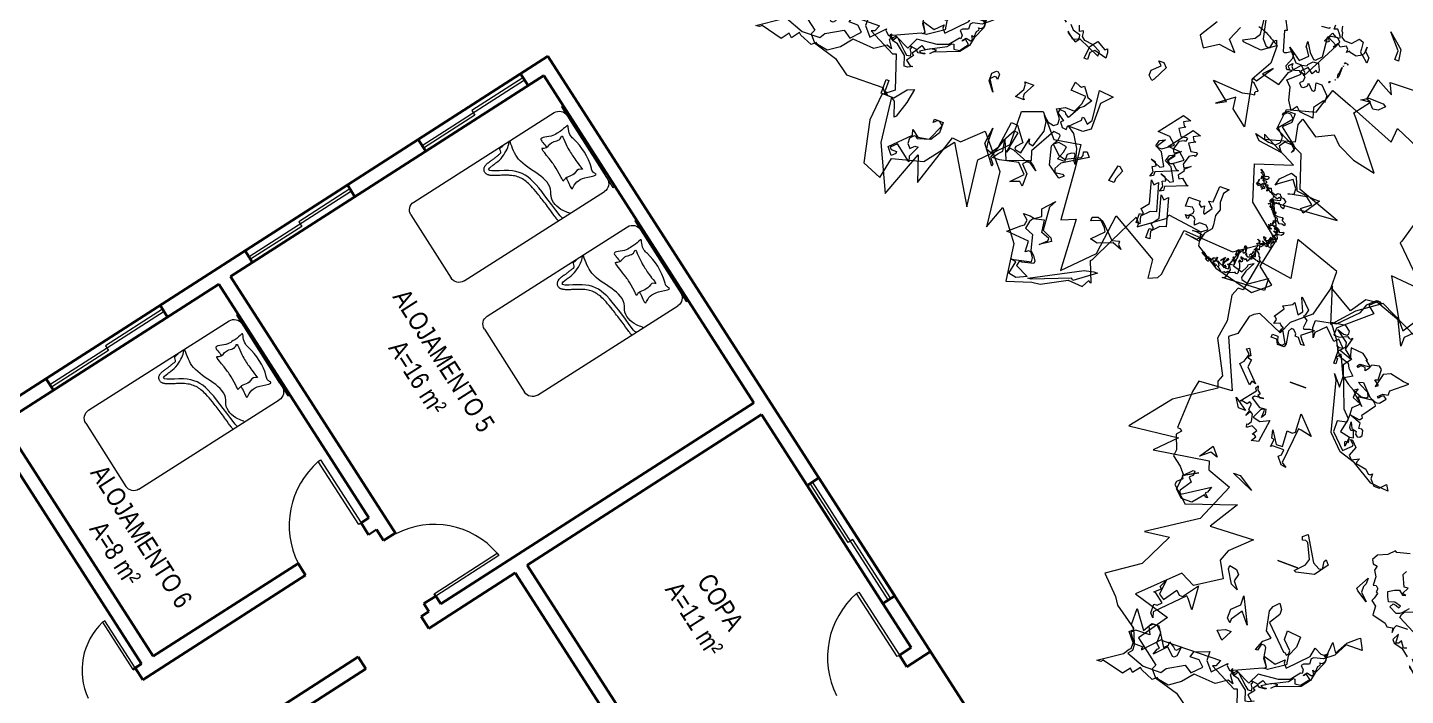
# Model space of a CAD drawing. Header units: metres. Extents: x -71 to 881, y -503 to 661.
# Drawn here: x 100.62 to 115.36, y 475.74 to 482.88 of the extents above; entities that cross this region are included whole.
import ezdxf

# ---------------------------------------------------------------- set-up
doc = ezdxf.new("R2010")
doc.units = ezdxf.units.M
doc.linetypes.add('ACAD_ISO02W100', pattern=[15, 12, -3])
for name, color, linetype, lineweight in [('02. Paredes', 6, 'Continuous', 30), ('03. Esquadria janelas', 2, 'Continuous', 15), ('03. Esquadria Porta', 2, 'Continuous', 15), ('05. Textos', 5, 'Continuous', 0), ('07. Mobiliário', 51, 'Continuous', 5), ('08. Projeção', 1, 'ACAD_ISO02W100', 5)]:
    doc.layers.add(name, color=color, linetype=linetype, lineweight=lineweight)
doc.layers.add('ARBRE', color=100, linetype='Continuous', lineweight=13, true_color=0x00ff3f)
doc.styles.add('ESC 1.100', font='ARIALN.TTF', dxfattribs={"height": 0.2})

# ---------------------------------------------------------------- blocks, each defined once
blk = doc.blocks.new('camasolteiro02')
for p, q in [((51.1, 0), (-51.1, 0)), ((-51.1, 0), (51.1, 0)), ((-51.1, -2), (-51.1, 0)), ((51.1, -2), (51.1, 0)), ((40, -2), (-51.1, -2)), ((-50, -190), (-50, -12)), ((35, -2), (-35, -2)), ((51.1, -2), (-34.1, -2)), ((50, -190), (50, -12)), ((40, -200), (-40, -200))]:
    blk.add_line(p, q)
for centre, radius, start, end in [((-40, -12), 10, 90, 180), ((40, -12), 10, 0, 90), ((-49, -57.4), 1.23, 90, 142.8431), ((49.1, -69.7), 1.23, 39.6145, 90), ((-40, -190), 10, 180, 270), ((40, -190), 10, 270, 0)]:
    blk.add_arc(centre, radius, start, end)
for points, knots in [([(-15.9, -39), (-16.7, -38.9), (-21.1, -38.7), (-30.8, -41.7), (-24.6, -32.2), (-24.2, -25), (-32.2, -7.2), (-25.5, -11.9), (-11.6, -6.3), (9.3, -7.2), (22.1, -11.9), (31.1, -6.5), (31, -7.8), (30.6, -11.1), (29.4, -14.9), (30.1, -21.2), (28.5, -27.9), (37.9, -40.6), (28.3, -39.2), (25.2, -38.9), (23.1, -38.9), (23, -38.9)], [81.687104, 81.687104, 81.687104, 81.687104, 84.303092, 94.490265, 95.821174, 114.974443, 124.217806, 127.994946, 132.672535, 168.407907, 181.157056, 185.083873, 185.083873, 185.083873, 194.913874, 196.95947, 203.804533, 217.332123, 221.076914, 227.501963, 227.635262, 227.635262, 227.635262, 227.635262]), ([(-12.6, -42.9), (-14.1, -43), (-15.5, -43.2), (-17, -43.3), (-16.9, -43), (-16, -40.9), (-15.4, -35.9), (-18.1, -28.7), (-13.3, -22.6), (-18.2, -18.5), (-7.8, -20.1), (1.6, -20), (11.3, -20.4), (26.3, -17.4), (22.4, -21.5), (22.9, -26.1), (25.9, -32.8), (21.3, -39), (26.3, -44.5), (21.9, -44), (0.5, -41.9), (-12.6, -42.9)], [128.109957, 128.109957, 128.109957, 128.109957, 133.877174, 133.877174, 133.877174, 134.700022, 140.852367, 148.288711, 156.818578, 158.771961, 161.075668, 177.368653, 194.033089, 200.69833, 202.514132, 207.842433, 213.9765, 223.65884, 225.88537, 231.073357, 231.878679, 231.878679, 231.878679, 231.878679]), ([(-50, -64.8), (-49.4, -65.6), (-5, -69.7), (19.9, -66.9), (37.6, -114.5), (38, -91.4), (39.4, -84.5), (43.9, -75.4), (47.1, -71.4), (49.8, -69.5), (49.3, -69), (49.2, -68.7), (49.1, -68.5)], [1.179138, 1.179138, 1.179138, 1.179138, 4.278979, 98.140229, 150.29156, 154.194563, 163.809696, 172.228699, 179.388193, 179.916356, 180.434462, 181.065997, 181.065997, 181.065997, 181.065997]), ([(-50, -70.4), (-50, -70.4), (-49.9, -70.4), (-49.3, -70.6), (-48.7, -70.7), (-48.1, -70.8), (-47.9, -70.8), (-47.5, -70.8), (-47.4, -70.8), (-46.9, -70.9), (-46.5, -70.9), (-45.4, -71), (-44.7, -71.1), (-42.5, -71.3), (-36.1, -71.4), (-32, -71.8), (-29.4, -72), (-22, -72.7), (-17.5, -73.1), (-9.5, -73.9), (-6, -74.4), (-0.3, -75.6), (2, -76.2), (6.1, -77.6), (8, -78.4), (11.4, -80.4), (13, -81.6), (16, -84.4), (17.5, -86.1), (19.4, -88.7), (19.8, -89.3), (20.7, -90.5), (21.1, -91.2), (22.5, -93.4), (23.5, -95.1), (25.2, -98.1), (26, -99.5), (27.3, -101.6), (27.8, -102.5), (28.8, -103.9), (29.2, -104.5), (29.9, -105.5), (30.2, -105.9), (30.9, -106.6), (31.2, -106.9), (31.9, -107.5), (32.3, -107.8), (33, -108.2), (33.4, -108.4), (34.3, -108.7), (34.7, -108.8), (35.7, -108.9), (36.2, -108.9), (37.3, -108.8), (37.8, -108.6), (38.8, -108.2), (39.3, -107.9), (40, -107.3), (40.3, -107), (40.8, -106.3), (41, -106), (41.4, -105.4), (41.5, -105.1), (41.9, -104.2), (42.1, -103.7), (42.4, -102.5), (42.5, -101.9), (42.7, -100.6), (42.7, -100), (42.8, -98.8), (42.9, -98.4), (42.9, -97.6), (42.9, -97.2), (42.9, -96.4), (43, -96.1), (43, -95.2), (43, -94.8), (43, -93.9), (43.1, -93.4), (43.2, -92.5), (43.2, -92), (43.4, -90.6), (43.5, -89.6), (43.7, -88), (43.8, -87.3), (43.9, -86.2), (43.9, -85.6), (44, -84.8), (44, -84.5), (44.1, -83.6), (44.1, -83), (49.1, -81.9), (49.1, -81.4), (49.2, -80), (49.2, -79.3), (49.4, -78), (49.5, -77.5), (49.6, -77), (49.7, -76.9), (49.8, -76.7), (49.8, -76.5), (49.9, -76.3), (50, -76.3), (50, -76.2)], [2.761415, 2.761415, 2.761415, 2.761415, 2.829206, 2.829206, 3.660886, 3.660886, 4.097157, 4.097157, 4.464162, 4.464162, 5.39152, 5.39152, 7.246236, 7.246236, 10.955667, 10.955667, 18.37453, 18.37453, 33.212255, 33.212255, 48.04998, 48.04998, 60.019504, 60.019504, 71.989027, 71.989027, 83.95855, 83.95855, 95.928074, 95.928074, 99.337206, 99.337206, 102.746339, 102.746339, 110.488091, 110.488091, 116.982094, 116.982094, 121.58744, 121.58744, 125.074699, 125.074699, 127.748544, 127.748544, 129.874348, 129.874348, 131.607074, 131.607074, 133.012182, 133.012182, 134.185572, 134.185572, 135.358962, 135.358962, 136.532352, 136.532352, 137.705742, 137.705742, 138.879132, 138.879132, 140.052522, 140.052522, 141.225912, 141.225912, 143.645822, 143.645822, 146.065732, 146.065732, 148.485642, 148.485642, 149.88036, 149.88036, 151.014889, 151.014889, 152.149417, 152.149417, 153.508303, 153.508303, 155.04767, 155.04767, 156.587038, 156.587038, 159.665773, 159.665773, 161.486893, 161.486893, 162.994551, 162.994551, 163.773757, 163.773757, 165.332168, 165.332168, 166.890579, 166.890579, 169.462976, 169.462976, 172.035372, 172.035372, 172.917822, 172.917822, 173.800272, 173.800272, 174.402112, 174.402112, 174.402112, 174.402112])]:
    blk.add_open_spline(points, degree=3, knots=knots)
blk.add_spline([(-49, -56.2), (-43.4, -60.3), (-23.1, -62.6), (-19.7, -60.5), (28.6, -70.8), (49.1, -68.5)], degree=3)
blk = doc.blocks.new('WMF2', base_point=(0, 0.01))
at = {"color": 251, "lineweight": 0, "true_color": 0x636466}
for points in [[(154.26, -173.69), (175.85, -184.22), (183.13, -179.1), (188.97, -172.64), (192.5, -184.13), (195.26, -173.72), (200.97, -168.92), (202.85, -164.87), (210.8, -168.41), (212.43, -167.44), (213.62, -166.42), (215.13, -160.27), (217.5, -158.38), (210.72, -142.97), (221.5, -142.28), (222.26, -138.6), (222.84, -126.51), (221.75, -126.41), (221.24, -125.83), (222.46, -124.38), (220.76, -119.93), (220.93, -117.85), (217.92, -115.52), (216.01, -113.25), (211.75, -115.52), (215.09, -113.71), (215.69, -113.21), (216.23, -113.25), (216.29, -112.71), (215.78, -112.1), (217.44, -110.7), (217.53, -109.6), (213.13, -105.6), (212.64, -105.02), (197.13, -110.25), (202.88, -101.16), (188.84, -101.73), (195.03, -95.86), (196.4, -92.3), (193.55, -87.25), (201.48, -82.18), (206.17, -84.52), (217.5, -73.62), (205.76, -70.03), (212.07, -61.12), (204.08, -54.99), (204.77, -53.52), (202.84, -51.25), (195.1, -48.95), (190.12, -45.33), (178.29, -45.44), (176.89, -43.78), (174.7, -43.59), (173.01, -29.2), (166.39, -14.78), (160.89, -29.58), (158.19, -21.39), (152.68, -38.14), (149.95, -37.75), (143.85, -43.43), (139.57, -38.33), (135.29, -33.25), (133.39, -15.7), (130.63, -23.1), (123.64, -13.73), (121.99, -1.9), (114.39, -4.34), (111.72, -4.67), (103.98, -8.76), (99.27, -8.35), (97.95, -10.89), (97.46, -10.41), (97.02, -10.37), (99.54, -16.88), (99.06, -17.38), (95.41, -24.9), (90.83, -34.32), (89.42, -32.65), (89.51, -31.56), (81.64, -37.29), (81.55, -38.39), (70.38, -36.78), (69.61, -32.48), (62.22, -27.79), (49.27, -24.43), (44.16, -28.75), (49.49, -33.04), (47.38, -42.86), (52.22, -53.02), (31.88, -54.47), (45.91, -59.56), (49.4, -70.11), (59.14, -74.81), (58.34, -81.44), (49.36, -83.76), (46.84, -91.88), (40.14, -89.34), (24.4, -82.93), (24.01, -87.6), (8.81, -80.93)], [(122.03, -4.59), (121.2, -8.62), (122.72, -8.94), (116.58, -10.22), (116.74, -11.56), (117.68, -13), (118.53, -13.17), (119.53, -12.5), (119.62, -15.95), (127.05, -16.59), (123.52, -19.64), (122.5, -20.31), (122.25, -21.93), (124.05, -23.52), (121.84, -23.52), (120.32, -23.2), (118.31, -24.55), (119.17, -26.74), (115.88, -30.39), (117.14, -28.09), (116.53, -20.76), (113.49, -19.25), (112.89, -18.34), (116.25, -16.14), (114.07, -18.14), (114, -18.92), (116.7, -19.9), (117.23, -23.8), (120.73, -22.94), (121.42, -21.76), (121.9, -19.39), (119.14, -18.3), (118.02, -13.51), (116.67, -12.35), (115.65, -10.82), (115.72, -10.05), (119.34, -9.11), (120.19, -9.29), (120.53, -7.61), (116.29, -5.59), (119.5, -4.04), (122.03, -4.59), (122.03, -4.59)], [(100.3, -13.3), (97.37, -13.9), (96.16, -13.9), (102.61, -9.16), (103.21, -9.75), (114.9, -5.14), (116, -5.14), (100.3, -13.3), (100.3, -13.3)], [(175.39, -210.16), (176.98, -204.42), (177.29, -203.7), (165.65, -192.21), (176.34, -193.26), (169.52, -180.97), (177.55, -183.87), (181.35, -183.49), (184.59, -178.67), (192.69, -183.49), (192.69, -188.7), (207.51, -193.95), (205.44, -181.84), (216.23, -183.49), (218.11, -173.58), (219.76, -173.52), (220.92, -170.8), (219.49, -162.84), (220.49, -156.77), (215.08, -146.26), (215.94, -144.26), (215.12, -142.21), (227.2, -134.24), (237.13, -121.84), (221.43, -123.58), (227.53, -117.47), (210.08, -120.09), (209.21, -117.47), (201.41, -114.58), (204.04, -108.47), (206.64, -102.36), (221.47, -92.77), (213.62, -93.64), (218.84, -83.17), (228.67, -76.4), (223.08, -70.7), (221.59, -68.47), (214.46, -63.39), (212.7, -59.01), (209.83, -58.98), (210.04, -58.28), (209.88, -57.88), (205.22, -63.07), (204.55, -62.86), (196.2, -62.98), (185.71, -63.11), (186.56, -61.11), (187.58, -60.7), (178.92, -56.25), (177.9, -56.66), (174.32, -45.95), (177.81, -43.34), (178.67, -34.61), (175.87, -21.54), (169.72, -18.91), (168.26, -25.61), (158.55, -28.14), (151.66, -37.02), (141.23, -19.49), (142.97, -34.33), (135.13, -42.17), (135.3, -53.01), (129.01, -55.27), (122.91, -48.29), (114.53, -49.68), (113.77, -42.55), (112.45, -25.61), (108.09, -27.35), (107.21, -10.78), (98.49, -19.49), (96.74, -32.59), (81.64, -23.67), (81.04, -17.76), (78.09, -18.94), (77.45, -20.28), (75.41, -35.48), (59.11, -34.32), (48.77, -41.31), (47.36, -41.88), (58.37, -50.92), (61.87, -62.25), (50.47, -66), (62.16, -71.92), (61.59, -70.48), (52.23, -72.98), (53.36, -78.3), (52.54, -80.39), (46.99, -76.49), (41.75, -79.1), (39.13, -76.49), (33.51, -73.76), (26.05, -72.12), (37.25, -86.3), (38.33, -87.51), (34.61, -92.45), (35.99, -92.94), (34.69, -99.75), (29.28, -96.73), (30.97, -100.19), (21.09, -100.49)], [(95.41, -24.9), (93.1, -25.5), (93.1, -24.4), (91.88, -23.19), (94.81, -24.4), (99.43, -22.59), (101.87, -23.19), (98.33, -26.72), (98.94, -27.82), (100.65, -29.64), (103.57, -28.43), (103.57, -29.64), (101.87, -30.26), (100.05, -29.64), (95.41, -24.9), (95.41, -24.9)], [(57.77, -28.84), (58.63, -30.3), (56.93, -35.37), (57.37, -30.33), (54.22, -29.5), (53.25, -31.47), (53.04, -32.3), (51.55, -33.16), (53.17, -30.11), (53.78, -27.79), (53.47, -27.25), (51.12, -26.63), (45.81, -30.31), (45.66, -26.44), (59.37, -25.77), (58.42, -26.33), (57.77, -28.84), (57.77, -28.84)], [(57.77, -59.77), (57.34, -59.74), (56.99, -59.99), (56.55, -59.99), (56.22, -59.81), (56.35, -59.33), (56.48, -59.08), (57.01, -58.91), (57.45, -59.12), (57.71, -59.07), (57.42, -58.35), (56.8, -58.47), (56.47, -58.28), (56.73, -57.56), (56.31, -57.33), (55.87, -57.53), (55.75, -56.92), (54.93, -56.6), (54.8, -56.85), (54.47, -56.9), (54, -55.88), (52.71, -55.43), (52.29, -55.4), (52.19, -55.8), (52.04, -56.06), (51.25, -56.07), (50.96, -55.61), (50.83, -55.62), (50.67, -55.53), (50.58, -55.28), (49.76, -55.18), (48.77, -54.33), (49.22, -53.47), (49.17, -53.21), (48.84, -53.17), (48.7, -52.42), (48.83, -52.17), (49.57, -52.45), (49.82, -52.58), (49.78, -52.67), (50.67, -53.46), (51.2, -53.08), (51.37, -53.18), (51.41, -53.31), (52.03, -52.33), (52.28, -52.54), (52.29, -52.9), (52.25, -52.99), (52.13, -53.02), (52.29, -53.33), (52.38, -53.6), (52.8, -53.6), (52.54, -52.26), (51.6, -50.66), (51.34, -50.52), (51.27, -50.28), (50.74, -50.44), (50.57, -50.33), (50.48, -50.06), (50.84, -49.82), (50.98, -49.78), (50.89, -49.52), (49.55, -49.37), (48.16, -49.5), (47.78, -49.18), (48, -48.98), (47.85, -48.67), (46.68, -47.94), (46.65, -47.37), (47.56, -47.53), (48.39, -47.43), (48.9, -47.71), (48.98, -47.97), (49.76, -47.72), (50.3, -46.68), (50.19, -46.3), (49.75, -46.27), (49.22, -46.45), (49.02, -45.79), (48.86, -45.72), (48.68, -46.06), (48.07, -45.73), (47.44, -44.86), (46.32, -45.35), (46.14, -45.25), (46.23, -44.64), (46.6, -44.17), (47.56, -44.03), (48.1, -44.22), (48.58, -43.15), (48.01, -42.73), (47.85, -42.43), (48.07, -42.2), (48.76, -42.13), (48.17, -41.4), (48.71, -40.58), (48.32, -39.48), (48.7, -39.37), (49.37, -39.95), (49.47, -40.2), (49.63, -40.29), (49.94, -40.13), (49.49, -39.35), (50.01, -39.4), (50.51, -39.88), (50.54, -40.02), (50.86, -39.85), (50.83, -39.28), (51.31, -38.78), (51.84, -38.83), (51.55, -37.7), (51.59, -37.62), (52.39, -37.81), (52.44, -37.5), (51.18, -36.52), (51.08, -36.13), (51.12, -35.83), (50.51, -35.51), (50.45, -34.8), (50.07, -34.49), (50.03, -34.34), (50.2, -34.23), (50.61, -34.11), (50.82, -34.33), (51.37, -34.3), (52.2, -34.62), (52.47, -34.77), (52.63, -35.28), (52.87, -35.21), (52.86, -34.42), (52.76, -34.37), (52.7, -34.11), (53.34, -34.14), (53.62, -33.41), (53.77, -33.15), (53.9, -33.1), (53.97, -33.15), (54.13, -33.69), (54.66, -33.51), (54.57, -33.25), (56.09, -33.72), (56.03, -33.37), (55.31, -32.87), (55.2, -32.49), (55.39, -32.36), (55.77, -32.24), (55.88, -32.62), (56.15, -32.56), (56.36, -32.12), (55.85, -31.63), (55.46, -30.55), (55.3, -30.46), (55.43, -29.76), (55.24, -28.88), (55.5, -28.39), (55.87, -28.34), (56.16, -28.62), (56.42, -28.33), (56.99, -28.28), (57.65, -27.88), (57.72, -28.12), (58.03, -28.17), (58.25, -27.98), (58.41, -28.05), (58.73, -27.66), (58.86, -27.41), (59.43, -27.6), (60.1, -27.17), (61.07, -28.04), (61.37, -28.09), (61.58, -28.52), (61.97, -28.4), (61.62, -28.65), (61.49, -28.9), (62.03, -29.74), (62.37, -29.92), (63.43, -29.61), (63.34, -29.34), (63.61, -29.26), (63.52, -29), (62.86, -28.99), (63.01, -28.72), (62.94, -28.47), (62.26, -28.88), (62.57, -28.28), (62.89, -28.34), (63.48, -28.85), (64.34, -29.1), (64.6, -29.45), (65.11, -29.53), (65.65, -29.92), (65.93, -29.83), (66.02, -29.66), (65.89, -29.26), (65.11, -29.09), (65.26, -29.04), (66.15, -29.41), (66.02, -29.89), (67.84, -30.97), (67.51, -31.22), (66.81, -30.85), (66.26, -30.24), (65.89, -30.14), (65.56, -30.31), (65.43, -30.34), (65.4, -29.99), (64.88, -30.15), (64.76, -29.76), (64.15, -30.11), (64.22, -30.34), (64, -30.58), (63.48, -30.72), (64.02, -30.36), (64.06, -29.83), (64.32, -29.76), (64.47, -29.5), (64.37, -29.25), (64.12, -29.12), (63.68, -29.31), (63.59, -29.47), (63.68, -29.74), (63.15, -29.91), (62.91, -31.2), (62.89, -30.2), (62.83, -30.07), (62.59, -29.93), (62.37, -30.14), (60.91, -29.37), (60.7, -29.58), (60.56, -29.85), (60.92, -31.25), (60.95, -31.35), (61.49, -30.77), (61.62, -30.52), (60.95, -31.58), (60.73, -31.77), (60.58, -32.05), (60.79, -31.06), (60.63, -30.55), (60.45, -30.45), (60.1, -30.71), (59.75, -31.73), (59.62, -31.98), (59.42, -31.56), (60.41, -30.31), (60.57, -29.63), (60.56, -29.41), (60.48, -29.15), (59.78, -28.78), (59.61, -29.12), (59.81, -29.35), (60.09, -29.48), (59.99, -29.66), (59.52, -29.31), (59.36, -28.78), (58.88, -28.85), (58.48, -28.96), (58.53, -29.53), (58.63, -29.93), (59.11, -30.07), (59.2, -30.34), (58.98, -30.11), (58.66, -30.69), (58.5, -30.4), (57.42, -30.59), (57.23, -30.94), (57.5, -31.63), (57.97, -31.77), (58.34, -31.96), (58.03, -32.11), (58.06, -32.48), (58.09, -32.59), (58.37, -32.72), (58.26, -32.91), (58, -32.77), (57.77, -31.77), (57.68, -31.73), (57.33, -32.4), (57.28, -32.27), (56.9, -32.97), (56.98, -34.3), (57.97, -33.85), (57.74, -35.15), (57.85, -35.31), (57.61, -35.42), (57.47, -35.67), (57.52, -35.37), (57.39, -34.96), (57.14, -34.83), (56.74, -34.96), (56.01, -36.34), (56.16, -35.64), (56.04, -35.25), (55.87, -35.15), (55.61, -35.22), (55.28, -35.83), (55.72, -37.28), (56, -36.77), (56.07, -37.45), (55.3, -37.06), (55.27, -35.48), (54.61, -35.03), (54.96, -35), (55.02, -34.9), (54.16, -34.45), (53.24, -34.74), (53.05, -35.07), (52.92, -35.12), (53.11, -35.44), (53.43, -35.41), (53.84, -35.06), (53.53, -35.66), (53.04, -35.95), (52.98, -36.7), (52.93, -36.78), (52.55, -36.04), (52.54, -35.47), (52.19, -35.28), (51.91, -35.35), (52.44, -37.08), (52.39, -37.16), (52.45, -37.28), (52.71, -37.43), (52.87, -37.29), (53.01, -37.03), (52.38, -38.45), (52.36, -39.1), (52.67, -39.15), (52.85, -39.25), (52.39, -39.66), (52.26, -39.92), (52.49, -40.27), (53.02, -40.55), (52.98, -40.64), (52.41, -40.45), (52.16, -40.32), (52.31, -39.62), (51.9, -39.53), (51.76, -39.57), (51.81, -39.69), (51.02, -39.94), (51.02, -40.16), (51.11, -40.42), (51.46, -40.59), (50.47, -40.19), (49.85, -40.29), (49.72, -40.33), (49.57, -40.61), (49.49, -40.55), (49.46, -40.43), (49.28, -40.54), (49.15, -40.81), (49.22, -41.05), (48.9, -41.88), (48.95, -42.01), (49.46, -41.85), (49.82, -40.94), (49.95, -40.7), (51.24, -41.37), (51.43, -41.67), (51.53, -42.07), (50.86, -41.92), (50.77, -41.24), (50.48, -41.18), (49.74, -41.56), (49.46, -42.27), (49.5, -42.42), (49.41, -42.59), (49.24, -42.27), (48.89, -42.32), (48.63, -42.83), (49.09, -43.19), (49.12, -43.32), (49.21, -43.37), (48.38, -43.7), (48.25, -43.95), (48.36, -44.36), (48.89, -44.41), (49.31, -44.64), (48.96, -44.87), (48.46, -44.41), (48.27, -44.32), (47.88, -45.08), (47.97, -45.33), (48.55, -45.65), (48.68, -45.4), (48.96, -45.31), (49.3, -45.49), (49.06, -45.7), (50.1, -46.26), (50.9, -45.79), (50.93, -45.72), (50.82, -45.31), (50.42, -45.22), (50.17, -45.09), (50.28, -44.9), (51.03, -45.31), (51.03, -45.54), (51.44, -46.19), (51.18, -45.85), (51.02, -45.76), (50.63, -46.1), (50.58, -46.17), (50.67, -46.44), (50.83, -46.52), (51.09, -46.45), (50.35, -46.83), (50.42, -47.09), (50.26, -47.21), (50.42, -47.72), (49.49, -48.01), (49.31, -48.35), (49.49, -48.67), (50.03, -48.84), (50.3, -48.99), (50.77, -48.92), (50.44, -48.95), (51.22, -49.71), (51.11, -49.74), (51.31, -50.19), (51.71, -50.04), (51.65, -50.13), (51.4, -50.23), (51.47, -50.48), (52.03, -50.67), (52.29, -50.82), (52.12, -51.17), (52.29, -51.69), (52.54, -51.59), (52.57, -51.17), (52.63, -51.43), (52.9, -51.36), (52.76, -51.82), (52.87, -52.23), (53.49, -52.1), (53.75, -52.03), (53.04, -52.74), (52.85, -53.52), (52.92, -53.78), (53.01, -53.82), (53.28, -53.74), (53.5, -52.87), (53.5, -53.31), (53.09, -54.09), (52.87, -53.87), (52.85, -53.74), (50.74, -54.16), (50.47, -54.45), (50.6, -54.86), (51.14, -55.04), (51.55, -54.48), (51.91, -54.45), (52.09, -54.54), (52.03, -54.61), (52.09, -54.76), (52.39, -54.6), (52.42, -54.73), (52.51, -54.77), (52.77, -54.69), (52.92, -54.44), (52.77, -54.92), (53.44, -55.27), (53.59, -55.23), (53.84, -55.36), (53.75, -55.52), (53.79, -55.66), (54.35, -55.63), (54.31, -55.72), (54.95, -56.16), (55.21, -56.29), (55.34, -56.28), (55.36, -55.82), (55.49, -55.58), (55.61, -55.96), (55.42, -56.31), (56.6, -57.37), (57.04, -57.37), (57.3, -57.31), (57.27, -56.95), (57.18, -56.7), (56.58, -56.58), (56.42, -56.07), (56.77, -56.03), (57.04, -55.74), (57.17, -55.49), (57.04, -55.96), (57.15, -56.34), (57.42, -56.28), (57.5, -56.1), (57.66, -56.41), (57.75, -56.66), (58.41, -56.45), (58.45, -56.16), (58.7, -56.5), (59.31, -56.82), (58.99, -57.43), (58.98, -58.29), (58.79, -58.19), (59.04, -56.9), (58.99, -56.77), (58.39, -57.11), (58.15, -56.74), (57.97, -56.66), (57.71, -56.74), (57.66, -57.05), (57.53, -57.31), (56.88, -57.52), (57.28, -58.16), (57.46, -58.26), (57.59, -58.22), (57.82, -59.01), (58.22, -58.91), (58.37, -58.64), (58.47, -59.68), (57.96, -59.2), (57.81, -59.24), (57.85, -59.58), (57.93, -59.84), (59.21, -60.53), (58.92, -60.47), (58.77, -60.73), (58.88, -60.98), (59.17, -61.05), (59.42, -61.39), (58.22, -60.54), (57.77, -59.77), (57.77, -59.77)], [(85.82, -32.33), (85.2, -32.33), (84.59, -32.83), (85.82, -34.04), (83.99, -36.36), (85.82, -43.43), (84.59, -42.2), (83.5, -43.43), (81.06, -34.64), (82.88, -34.04), (85.2, -31.73), (84.59, -29.42), (85.82, -29.42), (85.82, -32.33), (85.82, -32.33)], [(169.87, -28.84), (169.25, -28.23), (167.56, -28.23), (167.56, -27.6), (168.66, -26.5), (170.48, -28.84), (164.64, -34.67), (165.12, -36.39), (162.8, -34.67), (159.28, -35.28), (156.97, -40.52), (158.19, -41.62), (158.8, -41.62), (159.88, -40.52), (159.88, -41.62), (156.97, -41.62), (156.97, -38.21), (158.8, -35.28), (162.8, -34.07), (163.41, -34.67), (164.03, -34.67), (165.12, -33.45), (165.12, -31.75), (164.03, -30.53), (162.8, -31.75), (161.71, -31.75), (163.41, -28.23), (162.8, -26.5), (168.04, -30.53), (169.87, -28.84), (169.87, -28.84)], [(70.82, -34.21), (69.59, -35.56), (69.59, -35.99), (71.7, -36.34), (72.94, -36.34), (70.38, -36.78), (68.72, -38.1), (68.72, -38.45), (69.59, -39.32), (71.7, -39.32), (72.94, -38.1), (73.38, -39.32), (73.38, -39.76), (74.16, -40.55), (75.04, -40.55), (75.48, -40.2), (75.48, -39.32), (75.92, -39.32), (76.72, -40.2), (75.92, -40.2), (74.6, -41.44), (74.6, -42.32), (75.48, -43.11), (77.6, -42.67), (77.6, -45.66), (73.81, -45.66), (73.81, -44.79), (72.94, -44), (72.05, -44.79), (71.7, -42.67), (71.26, -42.32), (69.59, -44.79), (71.26, -46.54), (69.94, -46.89), (69.59, -52), (66.59, -52), (67.83, -50.32), (67.83, -47.34), (67.04, -45.22), (67.83, -43.11), (67.48, -40.2), (67.48, -38.89), (69.16, -36.78), (69.94, -33.86), (74.6, -34.65), (70.82, -34.21), (70.82, -34.21)], [(90.23, -35.66), (89.63, -35.66), (89.02, -36.14), (90.23, -37.37), (88.4, -39.67), (90.23, -46.74), (89.02, -45.52), (87.92, -46.74), (85.48, -37.97), (87.31, -37.37), (89.63, -35.05), (89.02, -32.72), (90.23, -32.72), (90.23, -35.66), (90.23, -35.66)], [(120.42, -66.45), (119.65, -67.04), (117.45, -64.06), (115.93, -63.49), (117.61, -61.04), (118.69, -60.22), (120.94, -56.22), (122.15, -57.02), (122.44, -57.42), (124.35, -57.69), (124.6, -56.41), (122.13, -54.73), (122.91, -54.15), (121.8, -52.67), (120.44, -52.47), (120.32, -53.77), (117.85, -52.09), (115.45, -48.04), (114.13, -43.19), (114.93, -44.29), (115.11, -45.98), (115.4, -46.38), (116.35, -46.16), (117.52, -45.28), (117.5, -42.97), (119.86, -43.05), (118.8, -45.54), (118.53, -47.44), (121.17, -47.9), (122.64, -46.8), (121.69, -48.6), (121.49, -49.97), (121.78, -50.35), (123.77, -50.57), (128.28, -42.59), (127.38, -39.75), (128.46, -38.94), (133.52, -40.99), (134.82, -41.11), (135.39, -39.6), (134.06, -46.44), (135.36, -46.55), (137.61, -42.55), (139.52, -36.52), (138.12, -34.62), (138.22, -33.95), (142.72, -39.97), (141.89, -45.21), (141.95, -40.55), (141.61, -38.48), (139.96, -37.89), (138.27, -40.36), (137.04, -48.82), (135.07, -48.6), (131.68, -44.07), (133.27, -42.27), (133.42, -41.67), (133.14, -41.28), (131.16, -40.93), (130.09, -45.87), (129.9, -44.79), (129.67, -44.48), (128.38, -44.23), (126.63, -49.66), (127.08, -52.73), (128.25, -54.29), (126.47, -52.71), (124.5, -52.36), (123.39, -53.17), (123.49, -54.92), (125.42, -57.49), (122.86, -58.8), (119.88, -58.72), (118.5, -61.58), (118.12, -64.16), (123.08, -64.47), (122.69, -67.2), (121.11, -66.56), (120.42, -66.45), (120.42, -66.45)], [(127.86, -39.54), (126.03, -38.33), (124.94, -37.24), (127.24, -38.94), (128.46, -38.94), (129.55, -37.85), (127.24, -35.41), (127.24, -31.39), (128.46, -32.48), (131.38, -31.39), (127.86, -34.91), (130.76, -37.85), (136.62, -36.62), (138.93, -36.62), (137.71, -38.33), (136.62, -39.54), (137.23, -43.08), (134.79, -37.24), (127.86, -39.54), (127.86, -39.54)], [(122.64, -46.8), (119.8, -44.2), (117.78, -43.62), (113.05, -45.94), (112.69, -46.71), (113.05, -47.75), (111.9, -48.16), (110.76, -46.76), (118.41, -42.1), (119.56, -39.88), (119.15, -38.74), (116.82, -39.05), (116.04, -38.68), (117.45, -37.54), (121.56, -40.46), (122.95, -46.17), (122.64, -46.8), (122.64, -46.8)], [(174.7, -43.59), (178.13, -43.59), (178.13, -48.16), (177.26, -48.16), (177.26, -44.83), (176.02, -43.59), (173.91, -43.59), (170.9, -47.37), (168.8, -48.16), (169.68, -43.59), (171.36, -38.49), (171.81, -38.05), (173.47, -42.7), (174.7, -43.59), (174.7, -43.59)], [(99.65, -46.23), (100.87, -43.31), (100.87, -42.08), (102.57, -42.08), (101.47, -47.33), (100.87, -47.33), (99.65, -46.23), (99.65, -46.23)], [(82.59, -63.67), (82.02, -62.61), (81.29, -62.4), (83.29, -61.31), (81.8, -59.17), (80.03, -59.45), (79.63, -59.31), (79.98, -58.16), (80.39, -58.29), (81.86, -57.49), (82.69, -54.71), (82.12, -53.66), (80.09, -54.82), (81.89, -53.24), (81.61, -52.7), (82.93, -50.96), (82.44, -49.93), (81.38, -50.49), (79.67, -49.09), (78.94, -48.87), (85.72, -46.19), (85.64, -44.92), (86.71, -44.35), (86.21, -45.98), (87.01, -47.47), (85.95, -48.04), (86.55, -49.02), (88.1, -49.47), (84.71, -48.03), (83.64, -48.6), (85.9, -52.66), (88.14, -53.77), (87.55, -55.72), (85.96, -56.58), (87.61, -54.06), (87.34, -53.53), (86.07, -53.59), (82.77, -55.98), (85.1, -58.01), (88.93, -58.28), (83.26, -65.56), (80.58, -64.76), (82.59, -63.67), (82.59, -63.67)], [(87.01, -67), (86.45, -65.93), (85.72, -65.71), (87.73, -64.61), (86.24, -62.48), (84.47, -62.76), (84.07, -62.63), (84.4, -61.49), (84.81, -61.62), (86.3, -60.82), (87.13, -58.03), (86.56, -56.98), (84.52, -58.13), (86.33, -56.54), (86.04, -56.01), (87.37, -54.28), (86.87, -53.24), (85.82, -53.82), (84.11, -52.42), (83.35, -52.19), (90.12, -49.5), (90.07, -48.23), (91.12, -47.66), (90.64, -49.3), (91.42, -50.77), (90.37, -51.37), (90.96, -52.33), (92.52, -52.8), (89.13, -51.34), (88.07, -51.91), (90.31, -55.97), (92.58, -57.08), (91.99, -59.05), (90.39, -59.91), (92.05, -57.37), (91.75, -56.85), (90.49, -56.9), (87.19, -59.31), (89.51, -61.33), (93.35, -61.59), (87.7, -68.89), (85.01, -68.09), (87.01, -67), (87.01, -67)], [(220.57, -50.22), (221.79, -50.2), (214.78, -54.92), (213.59, -56.76), (213.1, -57.26), (213.13, -59.1), (215.47, -61.97), (214.27, -63.08), (215.5, -64.29), (215.56, -69.52), (211.34, -63.72), (209.67, -66.67), (207.37, -66.7), (203.77, -60.91), (202.56, -62.13), (202.58, -63.23), (200.85, -62.15), (200.24, -61.55), (199.64, -61.56), (198.56, -62.79), (199.01, -59.87), (199.61, -59.26), (200.21, -59.24), (202.55, -61.52), (206.05, -57.94), (205.47, -59.78), (204.85, -60.28), (206.1, -61.48), (206.14, -65.01), (207.85, -66.7), (209.07, -66.69), (210.27, -65.56), (209.03, -63.15), (213.66, -63.1), (214.86, -61.99), (212.51, -58.47), (212.49, -56.77), (213.57, -55.55), (207.7, -53.3), (201.85, -53.37), (200.78, -55.09), (195.57, -58.07), (193.11, -56.39), (190.24, -59.36), (192.08, -61.04), (195, -61.01), (194.41, -62.83), (189.81, -64.59), (189.77, -61.68), (187.3, -58.79), (183.33, -62.96), (183.33, -62.37), (182.1, -61.15), (172.77, -65.4), (172.29, -65.4), (171.68, -66.02), (173.43, -68.94), (169.39, -67.77), (166.98, -70.11), (166.96, -69.01), (165.85, -67.81), (160.08, -73.71), (159.5, -76.65), (157.18, -75.46), (155.35, -75.48), (154.92, -80.22), (153.06, -77.33), (150.8, -81.38), (147.91, -83.85), (147.29, -84.34), (145.55, -80.94), (150.8, -80.88), (153.05, -76.72), (155.95, -74.38), (158.86, -73.73), (159.47, -73.11), (159.44, -71.4), (161.14, -70.78), (161.73, -70.16), (160.64, -69.08), (160.62, -67.87), (161.11, -67.86), (163.5, -64.91), (166.9, -63.65), (173.36, -63.08), (175.14, -59.53), (179.8, -61.8), (181.48, -60.07), (179.75, -57.65), (181.46, -58.23), (184.95, -55.88), (192.02, -56.41), (194.9, -52.85), (198.42, -50.48), (201.82, -51.06), (202.43, -51.55), (203.66, -50.42), (207.69, -52.09), (208.3, -52.68), (210.1, -50.35), (211.21, -51.44), (213, -49.09), (219.97, -50.84), (220.57, -50.22), (220.57, -50.22)], [(40.86, -56.38), (43.16, -58.19), (49.01, -56.98), (47.19, -57.59), (47.19, -59.3), (49.01, -61.74), (53.04, -58.82), (53.65, -58.19), (53.04, -60.53), (50.1, -63.43), (48.41, -62.83), (46.7, -58.82), (40.86, -58.19), (39.03, -58.19), (42.55, -52.98), (43.78, -54.06), (40.86, -56.38), (40.86, -56.38)], [(113.17, -63.62), (113.17, -55.18), (115.36, -53.65), (120.07, -53.65), (116.91, -56.82), (116.91, -57.81), (116.37, -57.81), (114.82, -56.28), (113.72, -57.81), (114.82, -67.35), (110.12, -66.81), (113.17, -63.62), (113.17, -63.62)], [(156.89, -69.51), (157.43, -66.75), (159.56, -64.03), (167.3, -61.05), (168.14, -60.32), (166.54, -62.02), (168.32, -61.8), (171.36, -59.94), (170.42, -59.42), (170.47, -59.72), (169.59, -59.84), (169.56, -59.52), (171.59, -59.29), (172.31, -59.83), (173.34, -58.5), (172.64, -57.96), (174.22, -55.94), (172.57, -54.64), (171.71, -54.74), (173.12, -54.01), (174.29, -53.87), (175.3, -57.08), (178.61, -59.71), (180.18, -60.09), (181.49, -61.11), (181.56, -61.74), (181.3, -62.07), (181.53, -61.43), (180.22, -60.39), (179.42, -61.68), (175.68, -58.22), (174.72, -57.4), (173.53, -57.53), (173.65, -58.47), (174.34, -59.58), (174.13, -59.93), (174.18, -60.23), (174.45, -60.45), (172.34, -60.13), (171.33, -61.75), (169.98, -60.98), (163.78, -64.16), (162.73, -65.48), (162.11, -65.55), (161.63, -64.1), (159.84, -64.31), (157.76, -66.95), (159.09, -68.05), (159.4, -68.02), (159.94, -67.33), (159.98, -67.64), (159.15, -68.6), (157.6, -68.22), (157.12, -68.85), (157.81, -69.96), (157.22, -69.78), (156.92, -69.81), (156.81, -71.58), (156.27, -72.27), (156.3, -72.59), (156.65, -72.85), (155.79, -72.95), (154.94, -73.93), (155.05, -74.81), (156.1, -75.62), (155.22, -76.3), (155.18, -73.27), (156.89, -69.51), (156.89, -69.51)], [(136.37, -58.45), (136.37, -57.37), (135.76, -56.76), (138.68, -56.76), (136.98, -59.69), (136.98, -61.39), (137.47, -62), (134.54, -62), (136.37, -58.45), (136.37, -58.45)], [(147.98, -61.05), (146.87, -62.15), (146.26, -62.15), (145.66, -61.53), (145.66, -59.83), (146.26, -60.44), (146.87, -60.44), (147.98, -59.23), (145.66, -55.68), (147.98, -58.61), (147.98, -61.05), (147.98, -61.05)], [(171.68, -66.02), (173.31, -68.24), (173.88, -71.59), (174.47, -72.18), (175.5, -72.18), (176.09, -69.97), (176.66, -69.97), (175.5, -73.22), (173.31, -74.97), (175.5, -76.59), (176.66, -82.74), (176.09, -84.36), (174.47, -86.09), (173.31, -84.36), (173.31, -82.74), (175.5, -79.36), (168.32, -72.18), (167.74, -72.18), (167.15, -71.59), (166.58, -72.18), (166.58, -73.22), (169.36, -76), (169.36, -78.78), (164.96, -78.33), (164.96, -74.97), (166.58, -71.59), (166.11, -68.82), (171.09, -65.45), (172.15, -65.45), (171.68, -66.02), (171.68, -66.02)], [(64.7, -71.27), (60.09, -70.06), (57.77, -70.06), (56.55, -71.27), (56.55, -72.98), (58.86, -75.3), (55.34, -79.44), (56.55, -80.53), (57.77, -80.53), (58.86, -79.44), (58.86, -80.05), (57.77, -81.14), (55.34, -81.14), (55.34, -78.22), (57.77, -75.92), (52.42, -71.77), (51.91, -71.27), (51.91, -70.06), (52.42, -69.46), (51.91, -70.67), (53.02, -71.77), (55.34, -71.77), (56.55, -70.06), (55.34, -68.37), (63.01, -69.46), (64.7, -71.27), (64.7, -71.27)], [(68.73, -71.99), (73.89, -76.06), (74.34, -79.76), (79.68, -75.87), (76.6, -77.49), (82.66, -82.33), (73, -81.67), (70.51, -82.25), (69.1, -82.43), (69.35, -83.04), (69.14, -83.51), (68.47, -83.79), (70.41, -85.67), (71.27, -86.04), (71.55, -86.71), (71.33, -86.9), (71, -87.03), (70.05, -86.62), (66.45, -92.02), (69.04, -89.28), (63.17, -87.99), (61.62, -92.45), (60.75, -93.34), (61.84, -93.29), (62.18, -93.16), (62.64, -93.37), (63.02, -94.3), (61.86, -97.06), (62.03, -98.49), (62.51, -98.7), (62.64, -99.03), (64.13, -98.04), (64.8, -97.78), (65.29, -97.98), (67.08, -104.41), (66.4, -104.68), (68.19, -108.14)], [(87.74, -99.72), (91.28, -94.1), (89.03, -90.71), (84.85, -93.45), (79.38, -92.64), (82.27, -96.02), (80.34, -100.54)], [(75.04, -102.76), (74.41, -102.57), (73.74, -102.32), (73.05, -102.03), (72.35, -101.7), (71.67, -101.35), (70.98, -101), (70.34, -100.64), (69.73, -100.29), (69.19, -99.97), (68.7, -99.67), (68.31, -99.43), (68.02, -99.24), (67.83, -99.11), (67.77, -99.08), (67.77, -93.28), (71.55, -86.71), (68.73, -71.99), (68.73, -71.99)], [(187.57, -69.19), (189.89, -71.62), (187.57, -72.72), (185.74, -72.72), (187.57, -69.19), (187.57, -69.19)], [(211.1, -72.56), (210.01, -72.56), (208.8, -73.77), (211.73, -76.09), (212.35, -76.09), (210.51, -77.8), (211.1, -78.4), (210.01, -80.71), (210.51, -76.09), (208.8, -74.88), (205.88, -79.01), (204.66, -77.8), (203.56, -77.8), (200.04, -82.55), (199.42, -74.88), (201.73, -77.8), (202.34, -78.4), (210.51, -70.25), (210.01, -68.43), (211.1, -69.64), (211.1, -72.56), (211.1, -72.56)], [(97.72, -81.01), (100.04, -76.4), (100.64, -75.79), (101.87, -77), (101.87, -78.71), (99.41, -81.01), (100.64, -82.24), (98.93, -82.24), (97.72, -81.01), (97.72, -81.01)], [(122.21, -79.14), (120.38, -81.45), (117.46, -79.74), (116.86, -80.36), (116.37, -79.14), (116.37, -77.44), (120.38, -78.53), (121.59, -77.44), (121.59, -75.13), (122.69, -75.13), (122.21, -79.14), (122.21, -79.14)], [(184.65, -79.77), (186.95, -76.25), (186.95, -75.04), (188.18, -76.25), (188.18, -79.17), (185.74, -81.48), (185.74, -84.42), (181.72, -76.25), (184.65, -79.77), (184.65, -79.77)], [(141.69, -114.16), (145.74, -113.14), (146.33, -113.43), (148.12, -111.55), (151.13, -110.32), (152.08, -108.49), (151.44, -107.36), (150.04, -107.03), (150.34, -105.65), (149.29, -103.85), (149.18, -101.08), (148.29, -101.35), (147.47, -100.54), (147.61, -99.46), (147.03, -99.16), (147.51, -97.44), (147.99, -96.52), (146.26, -95.22), (146.17, -92.39), (141.64, -91.28), (140.84, -90.46), (139.13, -90.72), (138.69, -89.34), (138.63, -90.88), (138.17, -91.79), (134.57, -91.91)], [(132.73, -86.26), (133.71, -85.95), (135.09, -87.89), (135.6, -86.91), (136.47, -86.63), (136.66, -89.45), (137.77, -87.31), (136.97, -86.47), (134.21, -85.79), (131.7, -83.77)], [(130.11, -83.69), (128.85, -82.3), (126.54, -81.5), (126.24, -80.52), (126.57, -79.87), (128, -79.47), (130.14, -81.38), (129.97, -80.9), (127.04, -78.97), (125.91, -80.36), (118.92, -77.16), (118.88, -78.69), (121.4, -80.01), (124.34, -80.36), (125.43, -81.26), (125.58, -82.58), (125.74, -83.07), (126.83, -82.4), (127.49, -84.3)], [(132.69, -91.75), (138.01, -94.49), (137.8, -95.54), (137.29, -96.51), (132.41, -98.35)], [(136.24, -97.94), (137.95, -96.02), (138.58, -95.62), (139.55, -95.29), (142.04, -96.56), (141.41, -97.82), (140.33, -97.67), (139.33, -97.16), (139.01, -97.82), (141.07, -98.46), (142.94, -97.86), (143.7, -99.41), (144.2, -100.81), (142.43, -101.88), (141.01, -102.38), (139.61, -101.25), (138.63, -101.56), (139.77, -101.73), (138.66, -103.88), (139.89, -103.76), (141.57, -107.36), (140.9, -108.66)], [(55.55, -83.45), (56.85, -81.67), (58.61, -84.37), (59.53, -88.36), (61.31, -90.12), (57.78, -93.28), (58.61, -94.11), (61.31, -93.28), (62.23, -94.11), (62.23, -94.58), (61.31, -95.5), (61.31, -94.58), (60.48, -93.73), (58.61, -95.97), (56.85, -96.33), (56.85, -96.8), (55.55, -98.2), (53.79, -98.2), (52.87, -96.33), (52.87, -95.5), (53.33, -95.5), (53.79, -95.97), (54.63, -94.58), (56.39, -95.97), (58.23, -94.11), (56.85, -93.28), (56.39, -92.81), (56.39, -91.51), (57.31, -90.59), (56.39, -89.66), (55.55, -89.66), (54.63, -90.59), (54.63, -91.51), (52.87, -89.66), (52.41, -89.66), (51.93, -90.12), (52.41, -92.34), (50.63, -92.34), (47.94, -89.66), (47.94, -87.42), (48.41, -87.89), (50.63, -84.84), (49.71, -81.67), (54.16, -82.15), (55.55, -83.45), (55.55, -83.45)], [(193.06, -90.68), (193.06, -91.77), (190.63, -91.29), (189.54, -90.08), (190.15, -87.76), (188.32, -85.45), (190.63, -86.53), (193.06, -90.68), (193.06, -90.68)], [(30.71, -93.26), (29.79, -92.67), (31.51, -90.88), (33.12, -90.61), (34.74, -92.37), (37.69, -92.07), (35.5, -93.43), (30.71, -93.26), (30.71, -93.26)], [(48.48, -94.16), (48.71, -93.73), (48.96, -93.86), (48.64, -94.24), (48.48, -94.16), (48.48, -94.16)], [(58.61, -95.97), (60.32, -95.97), (63.86, -99.98), (59.71, -97.06), (57.39, -99.38), (58.61, -101.21), (59.21, -101.81), (59.21, -103.52), (57.39, -100.59), (55.69, -98.89), (55.08, -98.89), (53.39, -100.59), (53.87, -107.05), (50.45, -105.22), (56.79, -93.05), (56.79, -94.14), (58.61, -95.97), (58.61, -95.97)], [(46.51, -96.62), (46.65, -96.16), (46.74, -95.97), (46.95, -97.29), (46.8, -97.34), (46.58, -99.41), (46.49, -99.57), (46.51, -96.62), (46.51, -96.62)], [(47.28, -95.16), (47.15, -95.21), (47.28, -95.16), (47.28, -95.16)], [(78.38, -97.12), (74.97, -98.96), (73.76, -100.65), (74.37, -105.9), (74.97, -106.51), (76.08, -106.51), (76.08, -107.72), (74.37, -108.33), (72.54, -99.56), (70.84, -97.73), (69.62, -97.73), (69.14, -100.05), (68.53, -100.65), (67.9, -98.96), (72.05, -96.02), (77.9, -96.64), (78.38, -97.12), (78.38, -97.12)], [(151.83, -99.7), (151.83, -97.88), (149.53, -95.56), (153.05, -97.88), (153.66, -98.49), (151.35, -102.62), (151.35, -100.8), (151.83, -99.7), (151.83, -99.7)], [(173.74, -97.12), (171.08, -99.94), (170.47, -101.94), (172.73, -106.71), (173.49, -107.11), (174.53, -106.76), (174.92, -107.91), (173.5, -109.02), (168.96, -101.3), (166.77, -100.11), (165.62, -100.49), (165.9, -102.84), (165.52, -103.6), (164.39, -102.19), (167.39, -98.11), (173.12, -96.81), (173.74, -97.12), (173.74, -97.12)], [(45.08, -100.81), (45.46, -101.12), (45.03, -100.9), (45.08, -100.81), (45.08, -100.81)], [(45.94, -101.27), (45.76, -101.16), (46.23, -100.87), (46.06, -101.21), (45.94, -101.27), (45.94, -101.27)], [(46.06, -100), (46.17, -99.95), (46.26, -100.23), (46.22, -100.08), (46.06, -100), (46.06, -100)], [(173.09, -98.24), (179.55, -98.24), (173.09, -98.24), (173.09, -98.24)], [(41.84, -105.25), (43.62, -104.29), (45.73, -104.74), (46.01, -105.12), (46.77, -104.41), (46.73, -105.44), (47.43, -106.2), (49.22, -105.25), (49.85, -105.94), (51.28, -104.6), (49.82, -106.67), (50.87, -107.74), (52.95, -107.44), (53.69, -106.82), (53.01, -105.71), (53.39, -105.43), (54.48, -105.47), (52.9, -108.54), (51.53, -107.75), (50.51, -107.72), (50.13, -108.07), (50.82, -109.11), (51.79, -110.25), (52.85, -109.93), (52.79, -111.31)], [(54.29, -109.98), (54.31, -109.62), (56.73, -109.36)], [(50.71, -111.59), (50.41, -110.19), (50.06, -109.81), (49.75, -108.42), (48.76, -107.65), (46.27, -107.55), (44.45, -109.59), (43.06, -109.17), (42.78, -107.03), (42.83, -106.03), (42.2, -105.27), (41.44, -105.97), (41.35, -108.07), (41.41, -106.7), (39.72, -105.17), (39.79, -103.4), (41.84, -105.25), (41.84, -105.25)], [(41.84, -105.25), (41.63, -105.03), (41.84, -105.25), (41.84, -105.25)], [(216.62, -108.51), (216.01, -113.25), (213.7, -115.58), (213.1, -115.58), (213.1, -114.35), (214.19, -113.25), (213.1, -112.03), (215.41, -108.51), (215.41, -107.9), (214.8, -107.41), (206.64, -112.66), (207.25, -110.82), (207.86, -110.33), (206.64, -109.11), (207.25, -109.11), (207.86, -109.72), (210.77, -106.2), (214.19, -106.2), (216.62, -108.51), (216.62, -108.51)], [(31.94, -110.31), (36.07, -115.05), (31.32, -110.9), (30.71, -107.38), (31.94, -107.38), (31.94, -110.31), (31.94, -110.31)], [(194.63, -115.87), (201.7, -119.08), (199.51, -119.1), (194.63, -115.87), (194.63, -115.87)], [(208.1, -122), (210.46, -122.83), (213.34, -120.5), (210.43, -124.86), (208.1, -122), (208.1, -122)], [(190.5, -128.76), (189.64, -129.45), (189.46, -131.17), (193.19, -131.13), (193.65, -130.73), (193.32, -133.22), (194.17, -133.3), (194.78, -135.8), (192.24, -131.89), (190.15, -132.02), (190.49, -137.07), (188.78, -136.9), (187.93, -137.58), (188.18, -143.5), (182.86, -137.92), (186.5, -138.74), (187.36, -138.82), (188.57, -127.35), (187.03, -126.24), (188.66, -126.48), (190.5, -128.76), (190.5, -128.76)], [(167.53, -134.78), (172.77, -136.49), (177.52, -141.23), (181.55, -156.93), (182.76, -158.76), (179.84, -155.24), (179.84, -158.76), (182.76, -165.09), (183.97, -163.4), (183.36, -163.4), (183.36, -161.69), (183.97, -161.69), (183.97, -165.71), (182.76, -166.93), (185.07, -169.24), (186.28, -168.03), (189.83, -171.55), (192.73, -168.64), (192.73, -166.93), (193.83, -169.85), (193.83, -172.16), (187.38, -173.37), (181.55, -179.23), (180.45, -182.15), (178.13, -184.47), (176.91, -184.47), (176.31, -183.86), (177.52, -184.47), (179.84, -182.15), (177.52, -180.32), (185.07, -173.85), (186.89, -172.16), (186.89, -169.85), (185.07, -169.85), (182.76, -170.95), (182.15, -170.45), (181.55, -170.45), (181.05, -170.95), (182.15, -166.93), (179.21, -164.61), (181.05, -162.17), (176.31, -149.38), (174, -147.07), (174, -145.86), (176.91, -145.25), (176.91, -141.71), (172.29, -137.1), (169.85, -139.41), (169.85, -140.01), (171.07, -141.23), (170.45, -141.23), (168.76, -139.41), (169.85, -136.49), (168.76, -135.38), (166.44, -136.49), (166.93, -135.38), (166.93, -134.78), (163.52, -134.17), (162.29, -132.95), (161.69, -132.95), (161.08, -133.55), (161.08, -131.86), (159.38, -130.03), (157.67, -130.03), (155.85, -131.86), (154.74, -130.03), (160.6, -130.65), (167.53, -134.78), (167.53, -134.78)], [(198.96, -132.02), (199.76, -132.54), (200.36, -132.4), (199.38, -133.95), (201.26, -134.85), (202.39, -133.98), (202.72, -133.9), (202.93, -134.84), (202.59, -134.91), (201.88, -136.06), (202.37, -138.31), (203.19, -138.84), (204.17, -137.22), (203.51, -139.04), (203.93, -139.29), (203.69, -141.03), (204.43, -141.55), (204.96, -140.74), (206.69, -141.04), (207.29, -140.91), (203.63, -145.45), (204.17, -146.3), (203.66, -147.12), (203.34, -145.79), (202.2, -145.06), (202.72, -144.26), (201.92, -143.8), (200.66, -144.08), (203.6, -143.77), (204.12, -142.96), (200.96, -141), (198.96, -141.1), (198.59, -139.51), (199.36, -138.28), (199.2, -140.69), (199.61, -140.96), (200.47, -140.41), (201.83, -137.47), (199.42, -136.95), (196.65, -138.27), (197.74, -130.97), (199.93, -130.47), (198.96, -132.02), (198.96, -132.02)], [(172.09, -138.69), (172.45, -139.76), (172.53, -140.18), (171.42, -140.08), (171.62, -141.79), (170.39, -141.96), (171.14, -144.02), (171.94, -143.9), (172.54, -144.66), (172.74, -146.37), (171.85, -144.55), (170.26, -144.14), (170.19, -143.29), (169.43, -142.72), (168.61, -142.9), (168.09, -143.61), (168.48, -145.07), (168.92, -145.41), (169.79, -145.28), (170.04, -146.94), (173.91, -148.36), (170.8, -147.91), (170.41, -148.01), (169.9, -148.71), (170.41, -149.48), (167.33, -153.6), (167.88, -154.33), (168.63, -154.89), (173.09, -154.46), (173.45, -154.42), (171.93, -152.49), (171.21, -151.97), (174.13, -154.55), (174.64, -155.32), (175.4, -155.88), (172.47, -154.78), (170.8, -155.02), (170.42, -155.53), (171.04, -156.68), (174.04, -158.22), (174.74, -158.74), (173.33, -159.18), (169.98, -155.59), (167.94, -154.77), (167.31, -154.68), (166.44, -154.8), (165.01, -156.7), (165.95, -157.41), (166.73, -156.9), (167.3, -156.16), (167.79, -156.52), (166.47, -157.79), (164.8, -158.03), (164.79, -159.51), (159.94, -163.43), (161.71, -163.57), (166.28, -164.6), (168.39, -163.57), (169.49, -159.28), (168.67, -159.85), (170.32, -161.09), (169.36, -161.46), (169.4, -164.84), (170.39, -165.59), (172.66, -165.09), (173.31, -163.69), (174.06, -162.7), (174.38, -163.72), (175.5, -163.78), (175.85, -163.73), (176.42, -162.98), (176.92, -163.36), (176.35, -164.1), (173.23, -164.33), (173.04, -164.58), (174.93, -166.01), (174.5, -166.07), (176.45, -167.55), (180.59, -167.98), (179.68, -164.7), (183.52, -166.03), (184.12, -165.76), (184.28, -166.58), (184.98, -167.12), (184.09, -166.85), (182.78, -167.03), (182.25, -167.74), (182.48, -169.01), (186.32, -171.88), (184.25, -171.11), (183.02, -171.28), (182.66, -171.8), (182.73, -172.63), (184.43, -173.9), (189.08, -173.24), (185.87, -169.02), (184.12, -165.76), (182.95, -164.22), (179.83, -163.17), (179.13, -161.78), (177.11, -159.84), (179.39, -158.51), (177.45, -157.05), (175.4, -155.88), (174.19, -156.77), (174.64, -155.32), (174.73, -153.72), (171.93, -152.49), (174.04, -150.58), (173.91, -148.36), (173.97, -146.62), (174.86, -142.5), (171.62, -141.79), (172.09, -138.69), (172.09, -138.69)], [(208.87, -141.57), (204.74, -138.66), (207.06, -138.66), (208.87, -141.57), (208.87, -141.57)], [(208.96, -155.15), (209.4, -154.92), (209.63, -154.33), (208.3, -153.97), (208.67, -151.63), (204.64, -147.41), (205.96, -147.79), (206.24, -146.5), (211.37, -151.69), (210.33, -152.81), (209.63, -155.34), (210.96, -156.71), (210.11, -157.18), (208.96, -155.15), (208.96, -155.15)], [(189.52, -151.57), (194.75, -151.57), (189.52, -151.57), (189.52, -151.57)], [(203.13, -162.67), (204.93, -162.67), (204.93, -163.71), (203.13, -163.71), (202.75, -162.29), (202.01, -161.54), (200.96, -161.54), (200.21, -162.29), (202.01, -165.5), (202.37, -165.88), (203.13, -165.12), (202.75, -166.25), (202.37, -166.64), (203.5, -167.31), (203.82, -167.68), (205.6, -166.93), (205.31, -168.42), (205.98, -169.09), (206.34, -169.09), (204.18, -172.31), (204.93, -173.05), (202.01, -174.48), (202.01, -174.86), (201.7, -175.24), (199.54, -172.01), (198.43, -173.43), (200.21, -177.4), (200.21, -177.69), (197, -174.48), (197.38, -172.69), (197.76, -172.31), (196.33, -171.27), (196.63, -168.73), (196.33, -168.42), (194.53, -169.09), (193.04, -169.09), (196.63, -166.25), (195.57, -164.83), (194.53, -163.71), (195.57, -163.71), (197, -165.5), (198.12, -165.5), (198.12, -166.25), (199.17, -167.31), (199.92, -167.31), (200.59, -166.25), (199.92, -162.29), (200.21, -161.25), (202.37, -161.25), (203.13, -162.67), (203.13, -162.67)], [(167.3, -178.31), (164.99, -181.83), (164.99, -183.07), (163.76, -181.83), (163.76, -178.92), (166.2, -176.6), (166.2, -173.68), (170.22, -181.83), (167.3, -178.31), (167.3, -178.31)]]:
    blk.add_lwpolyline(points, dxfattribs=at)

msp = doc.modelspace()

# ---------------------------------------------------------------- linework, layer by layer
msp.add_line((104.19, 477.583), (104.274, 477.637))
at = {"layer": '02. Paredes'}
for p, q in [((95.739, 475.862), (106.189, 482.575)), ((106.189, 482.575), (113.383, 471.376)), ((102.795, 480.217), (106.144, 482.368)), ((105.895, 482.386), (105.976, 482.26)), ((105.976, 482.26), (105.895, 482.386)), ((105.976, 482.26), (105.895, 482.386)), ((106.144, 482.368), (105.976, 482.26)), ((106.144, 482.368), (108.392, 478.868)), ((104.882, 481.557), (104.801, 481.683)), ((104.125, 481.071), (104.044, 481.197)), ((104.044, 481.197), (104.125, 481.071)), ((104.125, 481.071), (104.044, 481.197)), ((104.125, 481.071), (104.044, 481.197)), ((103.031, 480.368), (102.95, 480.494)), ((102.795, 480.217), (104.563, 477.465)), ((100.364, 478.655), (102.669, 480.136)), ((102.669, 480.136), (104.274, 477.637)), ((102.041, 479.91), (102.122, 479.784)), ((102.122, 479.784), (102.041, 479.91)), ((102.122, 479.784), (102.041, 479.91)), ((100.902, 479.001), (100.821, 479.127)), ((105.044, 476.717), (108.392, 478.868)), ((105.966, 477.131), (108.473, 478.741)), ((108.473, 478.741), (108.96, 477.984)), ((100.364, 478.655), (101.969, 476.156)), ((100.238, 478.574), (101.843, 476.075)), ((108.96, 477.984), (109.086, 478.065)), ((108.96, 477.984), (109.086, 478.065)), ((109.086, 478.065), (109.897, 476.803)), ((109.77, 476.722), (108.96, 477.984)), ((104.274, 477.637), (104.19, 477.583)), ((104.19, 477.583), (104.271, 477.456)), ((104.271, 477.456), (104.355, 477.511)), ((104.355, 477.511), (104.431, 477.393)), ((104.557, 477.474), (104.431, 477.393)), ((101.969, 476.156), (103.517, 477.15)), ((103.517, 477.15), (103.598, 477.024)), ((105.966, 477.131), (107.079, 475.398)), ((101.857, 475.906), (103.598, 477.024)), ((104.914, 476.455), (105.84, 477.05)), ((105.84, 477.05), (106.953, 475.317)), ((104.973, 476.826), (105.044, 476.717)), ((104.99, 476.801), (104.863, 476.72)), ((104.863, 476.72), (104.917, 476.635)), ((105.044, 476.717), (104.99, 476.801)), ((109.897, 476.803), (109.77, 476.722)), ((109.77, 476.722), (110.073, 476.251)), ((104.833, 476.581), (104.917, 476.635)), ((104.833, 476.581), (104.914, 476.455)), ((110.073, 476.251), (109.947, 476.17)), ((98.195, 472.317), (104.16, 476.149)), ((104.16, 476.149), (104.241, 476.023)), ((109.947, 476.17), (110.028, 476.044)), ((110.28, 476.206), (110.028, 476.044)), ((101.751, 476.016), (101.843, 476.075)), ((101.843, 476.075), (101.751, 476.016)), ((101.843, 476.075), (101.776, 476.032)), ((101.843, 476.075), (101.776, 476.032)), ((101.857, 475.906), (101.776, 476.032)), ((101.924, 475.949), (101.857, 475.906)), ((102.693, 475.028), (104.241, 476.023))]:
    msp.add_line(p, q, dxfattribs=at)
at = {"layer": '03. Esquadria janelas'}
for p, q in [((105.938, 482.318), (104.844, 481.616)), ((105.922, 482.344), (105.375, 481.992)), ((105.375, 481.992), (105.407, 481.942)), ((105.407, 481.942), (104.86, 481.591)), ((104.087, 481.129), (102.993, 480.427)), ((104.071, 481.155), (103.524, 480.803)), ((103.524, 480.803), (103.556, 480.753)), ((103.556, 480.753), (103.009, 480.402)), ((102.084, 479.843), (100.864, 479.06)), ((102.068, 479.868), (101.458, 479.477)), ((101.458, 479.477), (101.491, 479.426)), ((101.491, 479.426), (100.881, 479.034)), ((109.399, 477.375), (108.993, 478.006)), ((109.829, 476.76), (109.019, 478.022)), ((109.449, 477.407), (109.399, 477.375)), ((109.855, 476.776), (109.449, 477.407))]:
    msp.add_line(p, q, dxfattribs=at)
at = {"layer": '03. Esquadria Porta'}
for points in [[(103.733, 478.24), (103.758, 478.256), (104.19, 477.583), (104.165, 477.566)], [(105.646, 477.258), (105.663, 477.233), (104.99, 476.801), (104.973, 476.826)], [(109.489, 476.827), (109.515, 476.843), (109.947, 476.17), (109.922, 476.154)], [(101.426, 476.521), (101.751, 476.016), (101.776, 476.032), (101.452, 476.537)]]:
    msp.add_lwpolyline(points, close=True, dxfattribs=at)
at = {"layer": '08. Projeção'}
for centre, radius, start, end in [((104.328, 477.556), 0.906, 131.0372, 206.5818), ((104.975, 476.684), 0.883, 40.5238, 117.8434), ((110.084, 476.143), 0.906, 131.0372, 206.5818), ((101.919, 476.005), 0.713, 133.7138, 204.6535)]:
    msp.add_arc(centre, radius, start, end, dxfattribs=at)

# ---------------------------------------------------------------- block references
at = {"layer": '07. Mobiliário', "xscale": -0.01, "yscale": 0.01, "zscale": 0.01, "rotation": 302.4715446629666}
for p in [(106.626, 481.613), (107.411, 480.392), (103.149, 479.385)]:
    msp.add_blockref('camasolteiro02', p, dxfattribs=at)
at = {"layer": 'ARBRE', "color": 251, "lineweight": 5, "true_color": 0x636466, "xscale": 0.03451886634015593, "yscale": 0.03451886634015593, "zscale": 0.03451886634015593, "rotation": 160.1685466476646}
for p in [(115.026, 478.676), (118.674, 471.886)]:
    msp.add_blockref('WMF2', p, dxfattribs=at)

# ---------------------------------------------------------------- texts
at = {"layer": '05. Textos', "char_height": 0.2, "width": 6.86676, "attachment_point": 2, "rotation": 302.6846, "style": 'ESC 1.100'}
for s, insert in [('ALOJAMENTO 5\\PA=16 m²', (105.161, 479.374)), ('ALOJAMENTO 6\\PA=8 m²', (101.928, 477.493)), ('COPA\\PA=11 m²', (108.119, 476.792))]:
    msp.add_mtext(s, dxfattribs=dict(at, insert=insert))

doc.saveas('drawing.dxf')
